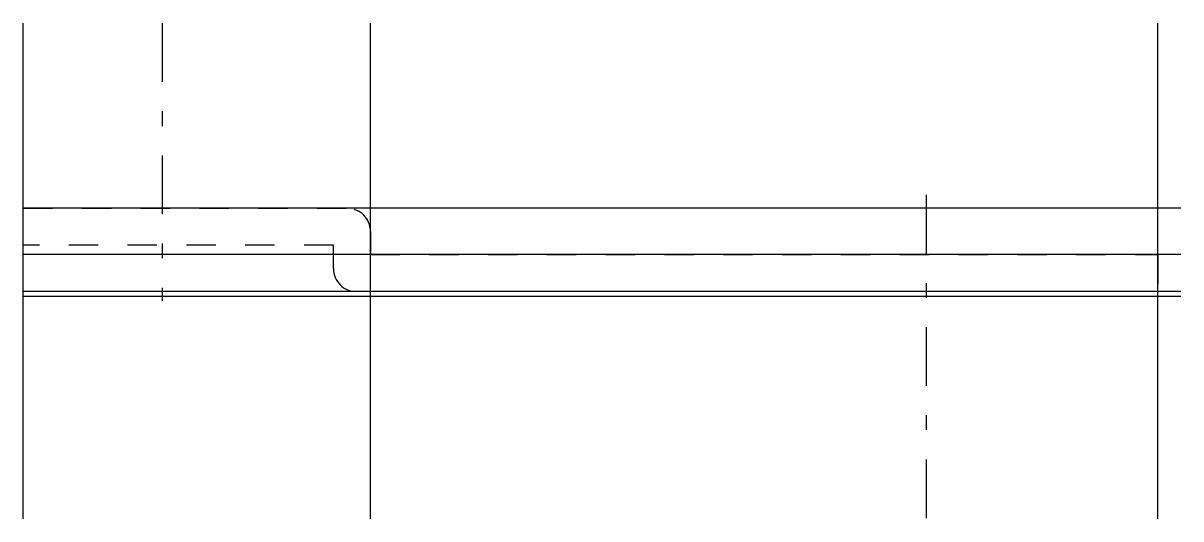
# Model space of a CAD drawing. Extents: x -75 to 175, y -48 to 59.
import ezdxf

# ---------------------------------------------------------------- set-up
doc = ezdxf.new("R2010")
doc.units = 0
doc.linetypes.add('CENTER', pattern=[28.575, 12.7, -6.35, 3.175, -6.35])
doc.linetypes.add('DASHED', pattern=[12.7, 6.35, -6.35])
doc.layers.get('0').update_dxf_attribs({"linetype": 'CONTINUOUS'})

msp = doc.modelspace()

# ---------------------------------------------------------------- linework, layer by layer
at = {"linetype": 'CONTINUOUS'}
for p, q in [((-75, -48.09), (-75, 59)), ((0, -48.09), (0, 59)), ((170, -48.09), (170, 59)), ((175, 19), (-75, 19)), ((175, 9), (-75, 9)), ((175, 1), (-75, 1)), ((-75, 0), (175, 0))]:
    msp.add_line(p, q, dxfattribs=at)
at = {"linetype": 'CENTER'}
for p, q in [((-45, 59), (-45, -1)), ((120, 21.91), (120, -48.09))]:
    msp.add_line(p, q, dxfattribs=at)
at = {"linetype": 'DASHED'}
for p, q in [((-75, 19), (-5, 19)), ((-75, 11), (-75, 19)), ((0, 14), (0, 9)), ((-8, 11), (-75, 11)), ((-8, 6), (-8, 11)), ((0, 9), (170, 9)), ((170, 9), (170, 1)), ((170, 1), (-3, 1))]:
    msp.add_line(p, q, dxfattribs=at)
for centre, start, end in [((-5, 14), 0, 90), ((-3, 6), 180, 270)]:
    msp.add_arc(centre, 5, start, end, dxfattribs=at)

doc.saveas('drawing.dxf')
